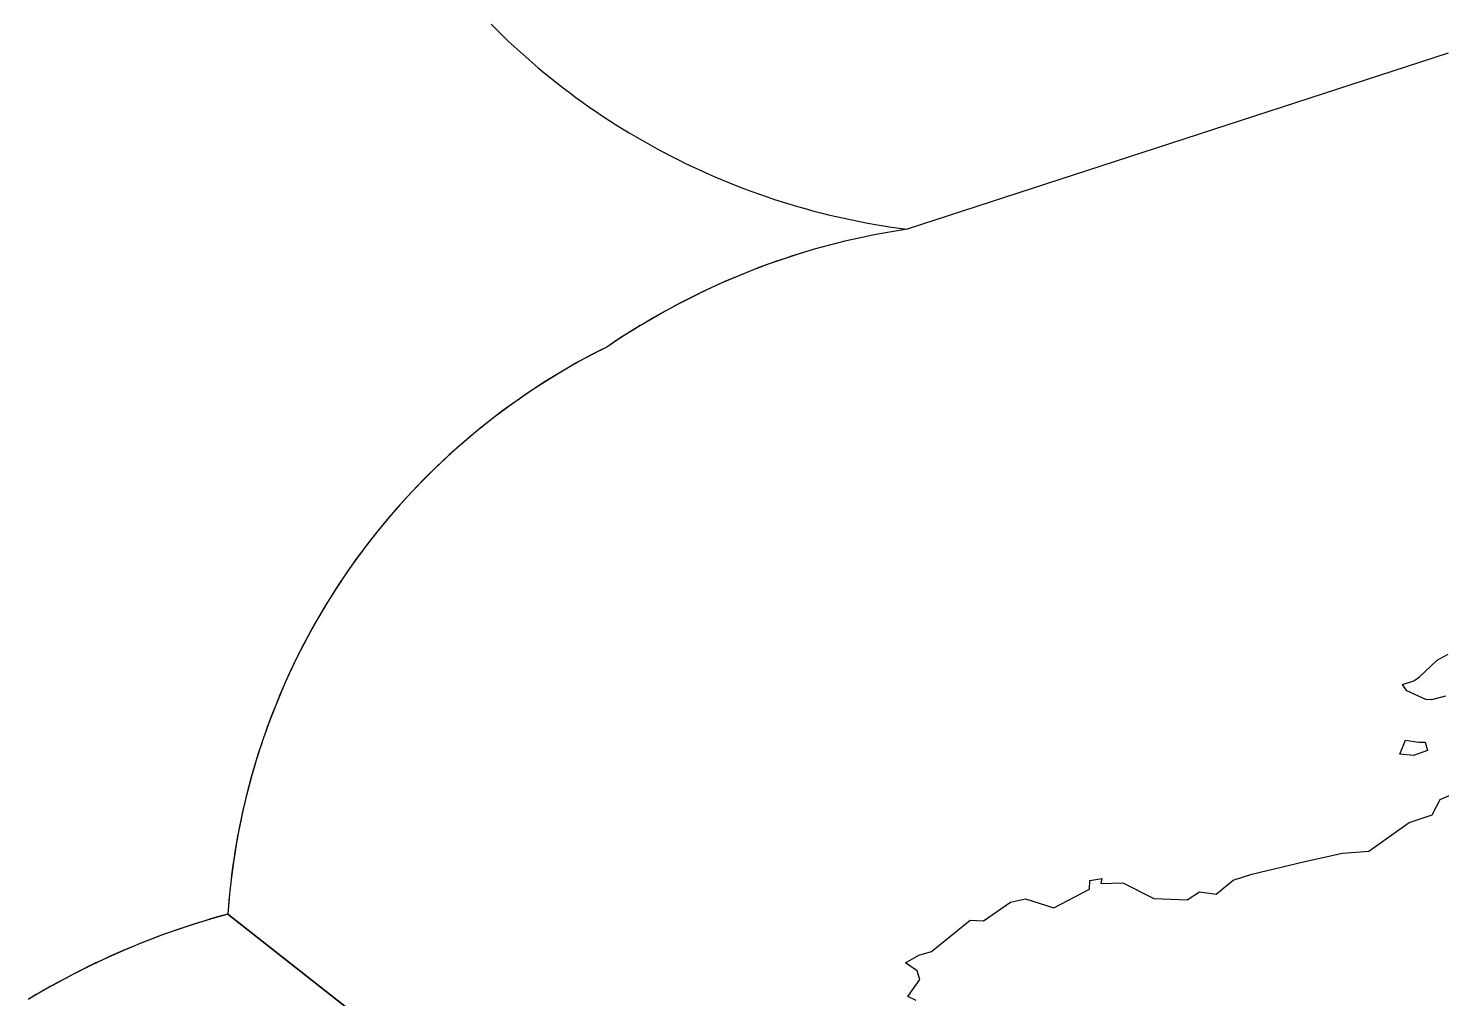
# Model space of a CAD drawing. Header units: metres. Extents: x 304729 to 308942, y 6403920 to 6405836.
# Drawn here: x 305106 to 305729, y 6404759 to 6405187 of the extents above; entities that cross this region are included whole.
import ezdxf

# ---------------------------------------------------------------- set-up
doc = ezdxf.new("R2010")
doc.units = ezdxf.units.M
doc.layers.add('FASTIGHETSGRANSER', color=7, linetype='Continuous')

msp = doc.modelspace()

# ---------------------------------------------------------------- linework, layer by layer
at = {"layer": 'FASTIGHETSGRANSER'}
for points in [[(305310.142, 6405188.347), (305312.641, 6405185.857), (305315.168, 6405183.393), (305317.722, 6405180.959), (305320.304, 6405178.554), (305322.912, 6405176.177), (305325.548, 6405173.831), (305328.209, 6405171.514), (305330.897, 6405169.227), (305333.61, 6405166.971), (305336.348, 6405164.745), (305339.111, 6405162.551), (305341.898, 6405160.387), (305344.709, 6405158.254), (305347.545, 6405156.154), (305350.405, 6405154.086), (305353.287, 6405152.05), (305356.191, 6405150.046), (305359.119, 6405148.077), (305362.068, 6405146.139), (305365.039, 6405144.234), (305368.03, 6405142.364), (305371.043, 6405140.527), (305374.076, 6405138.725), (305377.13, 6405136.955), (305380.203, 6405135.222), (305383.295, 6405133.523), (305386.407, 6405131.858), (305389.537, 6405130.229), (305392.685, 6405128.635), (305395.851, 6405127.076), (305399.034, 6405125.554), (305402.234, 6405124.067), (305405.451, 6405122.617), (305408.683, 6405121.202), (305411.932, 6405119.824), (305415.196, 6405118.483), (305418.474, 6405117.178), (305421.768, 6405115.911), (305425.075, 6405114.68), (305428.395, 6405113.487), (305431.73, 6405112.332), (305435.077, 6405111.214), (305438.436, 6405110.134), (305441.807, 6405109.091), (305445.19, 6405108.087), (305448.583, 6405107.121), (305451.988, 6405106.193), (305455.402, 6405105.303), (305458.827, 6405104.452), (305462.261, 6405103.639), (305465.704, 6405102.865), (305469.155, 6405102.13), (305472.614, 6405101.435), (305476.081, 6405100.777), (305479.555, 6405100.159), (305483.035, 6405099.58), (305486.523, 6405099.04), (305490.016, 6405098.54), (305493.514, 6405098.079), (305490.062, 6405097.55), (305486.615, 6405096.982), (305483.176, 6405096.377), (305479.743, 6405095.733), (305476.317, 6405095.051), (305472.898, 6405094.332), (305469.489, 6405093.575), (305466.088, 6405092.781), (305462.695, 6405091.948), (305459.313, 6405091.078), (305455.941, 6405090.17), (305452.577, 6405089.226), (305449.225, 6405088.244), (305445.885, 6405087.225), (305442.555, 6405086.171), (305439.238, 6405085.077), (305435.932, 6405083.949), (305432.639, 6405082.783), (305429.36, 6405081.582), (305426.094, 6405080.343), (305422.838, 6405079.049), (305419.595, 6405077.72), (305416.367, 6405076.357), (305413.153, 6405074.96), (305409.955, 6405073.529), (305406.772, 6405072.063), (305403.604, 6405070.565), (305400.453, 6405069.032), (305397.318, 6405067.466), (305394.2, 6405065.868), (305391.099, 6405064.236), (305388.016, 6405062.571), (305384.95, 6405060.874), (305381.903, 6405059.144), (305378.873, 6405057.382), (305375.864, 6405055.588), (305372.873, 6405053.762), (305369.902, 6405051.905), (305366.95, 6405050.016), (305364.019, 6405048.096), (305361.107, 6405046.145), (305358.02, 6405044.59), (305354.952, 6405043.002), (305351.901, 6405041.377), (305348.869, 6405039.718), (305345.856, 6405038.024), (305342.863, 6405036.296), (305339.89, 6405034.534), (305336.937, 6405032.738), (305334.004, 6405030.907), (305331.094, 6405029.044), (305328.205, 6405027.147), (305325.337, 6405025.217), (305322.493, 6405023.255), (305319.669, 6405021.26), (305316.871, 6405019.234), (305314.095, 6405017.175), (305311.342, 6405015.084), (305308.614, 6405012.962), (305305.91, 6405010.809), (305303.232, 6405008.625), (305300.578, 6405006.411), (305297.95, 6405004.166), (305295.347, 6405001.892), (305292.772, 6404999.587), (305290.222, 6404997.254), (305287.699, 6404994.891), (305285.204, 6404992.499), (305282.736, 6404990.08), (305280.296, 6404987.632), (305277.885, 6404985.157), (305275.502, 6404982.653), (305273.147, 6404980.123), (305270.822, 6404977.565), (305268.526, 6404974.982), (305266.26, 6404972.372), (305264.024, 6404969.737), (305261.819, 6404967.076), (305259.644, 6404964.391), (305257.499, 6404961.68), (305255.386, 6404958.944), (305253.305, 6404956.186), (305251.254, 6404953.403), (305249.237, 6404950.596), (305247.252, 6404947.768), (305245.299, 6404944.915), (305243.378, 6404942.042), (305241.491, 6404939.147), (305239.637, 6404936.23), (305237.817, 6404933.292), (305236.03, 6404930.334), (305234.277, 6404927.354), (305232.56, 6404924.355), (305230.875, 6404921.337), (305229.226, 6404918.3), (305227.612, 6404915.244), (305226.033, 6404912.169), (305224.489, 6404909.077), (305222.981, 6404905.968), (305221.508, 6404902.841), (305220.071, 6404899.697), (305218.671, 6404896.538), (305217.306, 6404893.362), (305215.978, 6404890.172), (305214.687, 6404886.965), (305213.432, 6404883.745), (305212.214, 6404880.51), (305211.034, 6404877.262), (305209.892, 6404874), (305208.786, 6404870.726), (305207.718, 6404867.439), (305206.687, 6404864.14), (305205.694, 6404860.829), (305204.74, 6404857.507), (305203.824, 6404854.174), (305202.945, 6404850.832), (305202.105, 6404847.479), (305201.304, 6404844.117), (305200.541, 6404840.747), (305199.816, 6404837.367), (305199.131, 6404833.979), (305198.484, 6404830.584), (305197.877, 6404827.181), (305197.308, 6404823.773), (305196.778, 6404820.357), (305196.288, 6404816.936), (305195.837, 6404813.509), (305195.424, 6404810.078), (305195.052, 6404806.642), (305194.718, 6404803.201), (305194.424, 6404799.758), (305194.17, 6404796.311), (305248.462, 6404753.574)], [(305731.912, 6405175.674), (305493.514, 6405098.079), (305486.615, 6405096.982), (305479.742, 6405095.733), (305472.898, 6405094.332), (305466.087, 6405092.78), (305459.312, 6405091.078), (305452.577, 6405089.226), (305445.884, 6405087.225), (305439.237, 6405085.077), (305432.639, 6405082.783), (305426.093, 6405080.343), (305419.271, 6405077.585), (305412.512, 6405074.676), (305405.819, 6405071.617), (305399.196, 6405068.41), (305392.647, 6405065.056), (305386.173, 6405061.557), (305379.78, 6405057.915), (305373.469, 6405054.131), (305367.243, 6405050.207), (305361.107, 6405046.146), (305354.279, 6405042.649), (305347.543, 6405038.98), (305340.902, 6405035.14), (305334.361, 6405031.133), (305327.924, 6405026.961), (305321.594, 6405022.627), (305315.377, 6405018.134), (305309.277, 6405013.483), (305303.296, 6405008.68), (305297.44, 6405003.725), (305291.711, 6404998.624), (305286.114, 6404993.378), (305280.651, 6404987.992), (305275.328, 6404982.469), (305270.147, 6404976.813), (305265.111, 6404971.026), (305260.224, 6404965.114), (305255.488, 6404959.079), (305250.908, 6404952.925), (305246.485, 6404946.658), (305242.224, 6404940.279), (305238.125, 6404933.795), (305234.193, 6404927.209), (305230.43, 6404920.524), (305226.837, 6404913.747), (305223.418, 6404906.88), (305220.175, 6404899.928), (305217.109, 6404892.896), (305214.223, 6404885.789), (305211.519, 6404878.61), (305208.998, 6404871.366), (305206.662, 6404864.059), (305204.513, 6404856.695), (305202.551, 6404849.279), (305200.778, 6404841.816), (305199.196, 6404834.31), (305197.805, 6404826.766), (305196.606, 6404819.19), (305195.6, 6404811.585), (305194.788, 6404803.957), (305194.17, 6404796.311), (305248.461, 6404753.573)], [(305730.624, 6404892.305), (305724.544, 6404890.734), (305721.981, 6404890.874), (305713.624, 6404894.661), (305711.656, 6404897.414), (305716.772, 6404899.151), (305719.092, 6404900.69), (305727.065, 6404908.153), (305731.777, 6404910.798)], [(305497.51, 6404758.195), (305493.749, 6404760.007), (305499.019, 6404767.457), (305497.819, 6404771.351), (305492.761, 6404774.867), (305498.67, 6404778.172), (305504.232, 6404779.847), (305521.305, 6404793.632), (305527.055, 6404793.377), (305538.945, 6404801.63), (305545.59, 6404802.982), (305558.041, 6404799.137), (305573.764, 6404807.221), (305573.934, 6404811.054), (305579.186, 6404811.919), (305578.815, 6404809.741), (305588.435, 6404810.137), (305602.121, 6404803.22), (305616.909, 6404802.564), (305622.282, 6404806.167), (305629.639, 6404805.018), (305637.049, 6404811.275), (305645.398, 6404813.923), (305668.692, 6404819.475), (305685.316, 6404823.129), (305696.879, 6404823.988), (305714.724, 6404836.641), (305724.752, 6404840.038), (305728.342, 6404846.738), (305736.739, 6404850.482)], [(305248.461, 6404753.573), (305194.17, 6404796.311), (305194.17, 6404796.311), (305186.478, 6404794.129), (305178.84, 6404791.77), (305171.257, 6404789.235), (305163.736, 6404786.524), (305156.279, 6404783.64), (305148.892, 6404780.583), (305141.577, 6404777.356), (305134.339, 6404773.961), (305127.181, 6404770.399), (305120.109, 6404766.671), (305113.124, 6404762.781), (305106.231, 6404758.73)], [(305248.462, 6404753.574), (305194.17, 6404796.311), (305190.63, 6404795.331), (305187.101, 6404794.313), (305183.582, 6404793.258), (305180.075, 6404792.165), (305176.579, 6404791.035), (305173.096, 6404789.868), (305169.626, 6404788.664), (305166.169, 6404787.423), (305162.725, 6404786.145), (305159.295, 6404784.831), (305155.878, 6404783.479), (305152.477, 6404782.091), (305149.091, 6404780.669), (305145.72, 6404779.209), (305142.364, 6404777.714), (305139.025, 6404776.183), (305135.703, 6404774.616), (305132.397, 6404773.015), (305129.108, 6404771.378), (305125.837, 6404769.707), (305122.584, 6404768), (305119.35, 6404766.26), (305116.134, 6404764.484), (305112.936, 6404762.675), (305109.759, 6404760.831), (305106.602, 6404758.954)]]:
    msp.add_lwpolyline(points, dxfattribs=at)
msp.add_lwpolyline([(305716.583, 6404866.191), (305710.57, 6404866.732), (305713.041, 6404872.933), (305718.767, 6404872.131), (305721.779, 6404871.997), (305722.716, 6404868.389), (305716.583, 6404866.191)], close=True, dxfattribs=at)

doc.saveas('drawing.dxf')
